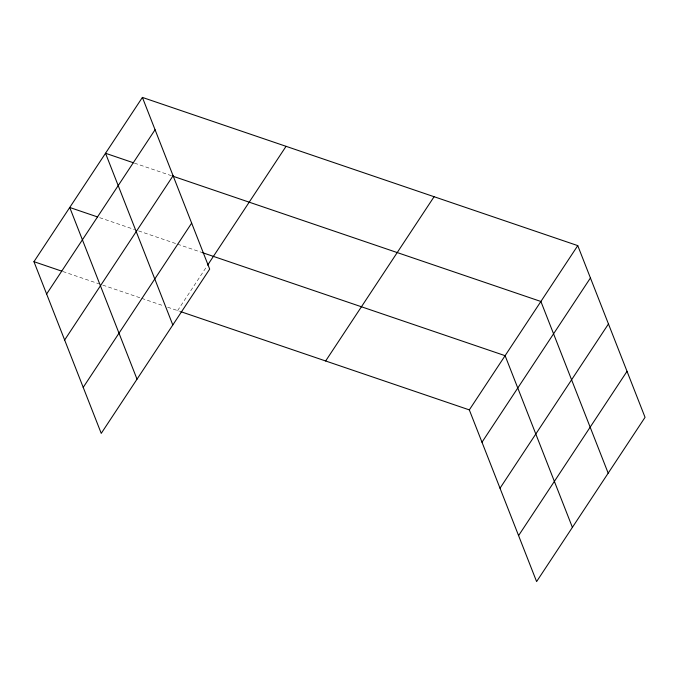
<?xml version="1.0" encoding="UTF-8"?>
<svg xmlns="http://www.w3.org/2000/svg" width="679" height="679" viewBox="0 0 679 679"><rect width="100%" height="100%" fill="white"/><g stroke="black" fill="none" stroke-linecap="round" stroke-linejoin="round"><path stroke-width="0.51" stroke-dasharray="3.4 2.55" d="M177.626 310.592L207.061 265.998M134.459 163.121L171.371 175.683M99.669 217.662L134.586 229.553M138.575 230.911L176.489 243.812M177.491 244.151L202.435 252.647M62.884 271.532L98.803 283.754M102.792 285.121L140.706 298.022M141.707 298.361L163.656 305.839M167.645 307.197L179.621 311.271"/><path stroke-width="1.02" d="M142.395 97.42L209.684 269.113L101.239 433.38L33.95 261.678L142.395 97.42L577.761 245.62L645.05 417.322L536.605 581.58L469.316 409.887L180.622 311.61M46.622 294.015L155.067 129.748M64.641 340.009L173.086 175.742M83.211 387.386L191.656 223.128M207.638 265.124L286.063 146.325M325.648 360.982L434.093 196.715M469.316 409.887L577.761 245.62M481.988 442.224L590.433 277.957M500.016 488.209L608.46 323.942M518.586 535.595L627.031 371.328M133.457 162.782L105.525 153.267L172.805 324.961M172.373 176.022L540.891 301.476L608.18 473.17M97.674 216.983L69.733 207.477L137.022 379.171M202.435 252.647L505.108 355.677L572.397 527.371M33.95 261.678L61.882 271.193"/></g></svg>
